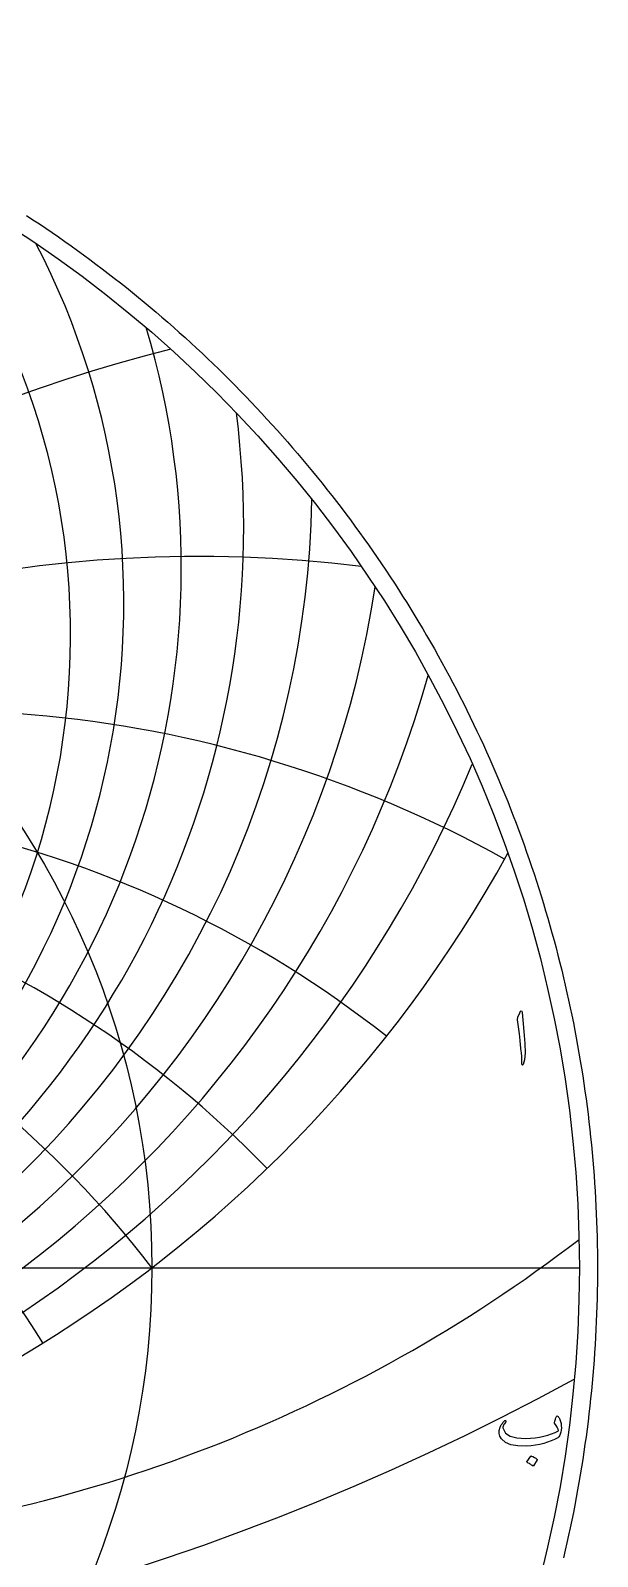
# Model space of a CAD drawing. Header units: millimetres. Extents: x -75 to 75, y -75 to 77.
# Drawn here: x 41.3 to 75.3, y -17.3 to 74.2 of the extents above; entities that cross this region are included whole.
import ezdxf

# ---------------------------------------------------------------- set-up
doc = ezdxf.new("R2010")
doc.units = ezdxf.units.MM
for name, color, linetype in [('CUT_OUTER', 1, 'Continuous'), ('ENGRAVE', 7, 'Continuous'), ('ENGRAVE_FINE', 8, 'Continuous'), ('TEXT', 5, 'Continuous')]:
    doc.layers.add(name, color=color, linetype=linetype)

msp = doc.modelspace()

# ---------------------------------------------------------------- linework, layer by layer
at = {"layer": 'CUT_OUTER'}
msp.add_lwpolyline([(41.0834, 63.1498), (41.4701, 62.8965), (41.8553, 62.6408), (42.2388, 62.3828), (42.6208, 62.1225), (43.0012, 61.8598), (43.3799, 61.5948), (43.7571, 61.3275), (44.1325, 61.0578), (44.5064, 60.7859), (44.8785, 60.5116), (45.2489, 60.2351), (45.6177, 59.9564), (45.9847, 59.6753), (46.35, 59.392), (46.7136, 59.1065), (47.0754, 58.8188), (47.4354, 58.5288), (47.7936, 58.2367), (48.15, 57.9423), (48.5047, 57.6458), (48.8575, 57.3471), (49.2084, 57.0462), (49.5575, 56.7432), (49.9047, 56.4381), (50.2501, 56.1308), (50.5936, 55.8214), (50.9351, 55.5099), (51.2748, 55.1963), (51.6125, 54.8807), (51.9483, 54.563), (52.2821, 54.2432), (52.6139, 53.9214), (52.9438, 53.5975), (53.2717, 53.2717), (53.5975, 52.9438), (53.9214, 52.6139), (54.2432, 52.2821), (54.563, 51.9483), (54.8807, 51.6125), (55.1963, 51.2748), (55.5099, 50.9351), (55.8214, 50.5936), (56.1308, 50.2501), (56.4381, 49.9047), (56.7432, 49.5575), (57.0462, 49.2084), (57.3471, 48.8575), (57.6458, 48.5047), (57.9423, 48.15), (58.2367, 47.7936), (58.5288, 47.4354), (58.8188, 47.0754), (59.1065, 46.7136), (59.392, 46.35), (59.6753, 45.9847), (59.9564, 45.6177), (60.2351, 45.2489), (60.5116, 44.8785), (60.7859, 44.5064), (61.0578, 44.1325), (61.3275, 43.7571), (61.5948, 43.3799), (61.8598, 43.0012), (62.1225, 42.6208), (62.3828, 42.2388), (62.6408, 41.8553), (62.8965, 41.4701), (63.1498, 41.0834), (63.4006, 40.6952), (63.6492, 40.3054), (63.8953, 39.9141), (64.139, 39.5213), (64.3803, 39.127), (64.6191, 38.7312), (64.8556, 38.334), (65.0896, 37.9353), (65.3211, 37.5352), (65.5502, 37.1337), (65.7768, 36.7308), (66.0009, 36.3265), (66.2226, 35.9209), (66.4417, 35.5139), (66.6584, 35.1055), (66.8725, 34.6958), (67.0842, 34.2849), (67.2933, 33.8726), (67.4999, 33.4591), (67.7039, 33.0443), (67.9054, 32.6282), (68.1043, 32.2109), (68.3007, 31.7924), (68.4944, 31.3728), (68.6857, 30.9519), (68.8743, 30.5299), (69.0603, 30.1067), (69.2437, 29.6824), (69.4246, 29.2569), (69.6028, 28.8304), (69.7784, 28.4028), (69.9513, 27.9741), (70.1217, 27.5444), (70.2893, 27.1136), (70.4544, 26.6818), (70.6168, 26.249), (70.7765, 25.8152), (70.9336, 25.3804), (71.088, 24.9447), (71.2397, 24.5081), (71.3887, 24.0705), (71.5351, 23.632), (71.6787, 23.1926), (71.8197, 22.7524), (71.9579, 22.3113), (72.0935, 21.8693), (72.2263, 21.4266), (72.3564, 20.983), (72.4838, 20.5386), (72.6085, 20.0935), (72.7304, 19.6476), (72.8496, 19.2009), (72.966, 18.7536), (73.0797, 18.3055), (73.1907, 17.8568), (73.2989, 17.4073), (73.4043, 16.9573), (73.507, 16.5065), (73.6069, 16.0552), (73.704, 15.6033), (73.7983, 15.1507), (73.8899, 14.6976), (73.9787, 14.244), (74.0647, 13.7898), (74.1479, 13.3351), (74.2284, 12.8798), (74.306, 12.4241), (74.3808, 11.968), (74.4529, 11.5114), (74.5221, 11.0543), (74.5885, 10.5968), (74.6521, 10.139), (74.7129, 9.6807), (74.7709, 9.2221), (74.8261, 8.7632), (74.8785, 8.3039), (74.928, 7.8443), (74.9747, 7.3844), (75.0186, 6.9242), (75.0597, 6.4638), (75.0979, 6.0031), (75.1334, 5.5422), (75.166, 5.0811), (75.1957, 4.6198), (75.2227, 4.1583), (75.2468, 3.6966), (75.268, 3.2349), (75.2865, 2.773), (75.302, 2.311), (75.3148, 1.8489), (75.3247, 1.3867), (75.3318, 0.9245), (75.3361, 0.4623), (75.3375, 0), (75.3361, -0.4623), (75.3318, -0.9245), (75.3247, -1.3867), (75.3148, -1.8489), (75.302, -2.311), (75.2865, -2.773), (75.268, -3.2349), (75.2468, -3.6966), (75.2227, -4.1583), (75.1957, -4.6198), (75.166, -5.0811), (75.1334, -5.5422), (75.0979, -6.0031), (75.0597, -6.4638), (75.0186, -6.9242), (74.9747, -7.3844), (74.928, -7.8443), (74.8785, -8.3039), (74.8261, -8.7632), (74.7709, -9.2221), (74.7129, -9.6807), (74.6521, -10.139), (74.5885, -10.5968), (74.5221, -11.0543), (74.4529, -11.5114), (74.3808, -11.968), (74.306, -12.4241), (74.2284, -12.8798), (74.1479, -13.3351), (74.0647, -13.7898), (73.9787, -14.244), (73.8899, -14.6976), (73.7983, -15.1507), (73.704, -15.6033), (73.6069, -16.0552), (73.507, -16.5065), (73.4043, -16.9573), (73.2989, -17.4073)], dxfattribs=at)
at = {"layer": 'ENGRAVE'}
msp.add_lwpolyline([(-74.25, 0), (74.25, 0)], dxfattribs=at)
for radius in [74.25, 48.6033]:
    msp.add_circle((0, 0), radius, dxfattribs=at)
for centre, radius, start, end in [((0, 44.4449), 54.1127, 172.720028, 7.279972), ((0, 63.341), 79.8396, 208.805227, 331.194773), ((0, -37.2946), 61.2631, 37.5, 142.5), ((0, -37.2946), 61.2631, 37.5, 142.5), ((19.5553, 72.9814), 89.8386, 274.869991, 307.487962)]:
    msp.add_arc(centre, radius, start, end, dxfattribs=at)
at = {"layer": 'ENGRAVE_FINE'}
for centre, radius, start, end in [((0, 37.9711), 43.7237, 139.431236, 40.568764), ((0, 39.8701), 46.9173, 152.59118, 27.40882), ((0, 42.014), 50.3656, 163.36999, 16.63001), ((73.0105, -37.2946), 95.3084, 104.133389, 165.913457), ((73.0105, -37.2946), 95.3084, 104.133389, 165.913457), ((0, 47.2154), 58.2132, 181.094584, 358.905416), ((51.4058, -37.2946), 79.9733, 82.983626, 162.010544), ((51.4058, -37.2946), 79.9733, 82.983626, 162.010544), ((0, 50.3918), 62.7354, 188.75154, 351.24846), ((0, 54.0588), 67.7663, 195.853927, 344.146073), ((35.3703, -37.2946), 70.7405, 60.906971, 157.822974), ((35.3703, -37.2946), 70.7405, 60.906971, 157.822974), ((0, 58.3266), 73.4183, 202.512262, 337.487738), ((22.2979, -37.2946), 65.1948, 51.727373, 153.259124), ((22.2979, -37.2946), 65.1948, 51.727373, 153.259124), ((-10.8023, -37.2946), 62.2082, 31.797716, 135.948822), ((-10.8023, -37.2946), 62.2082, 31.797716, 135.948822), ((10.8023, -37.2946), 62.2082, 44.051178, 148.202284), ((10.8023, -37.2946), 62.2082, 44.051178, 148.202284), ((0, 128.6415), 154.2129, 241.345817, 298.654183)]:
    msp.add_arc(centre, radius, start, end, dxfattribs=at)
at = {"layer": 'TEXT'}
for points in [[(70.6831, 15.3075), (70.7279, 15.3941), (70.7639, 15.4246), (70.7912, 15.3988), (70.8096, 15.3168), (70.9173, 14.1693), (70.9814, 13.465), (70.9958, 12.9023), (70.9604, 12.4813), (70.8752, 12.2021), (70.8597, 12.1792), (70.8459, 12.1669), (70.8339, 12.1652), (70.8237, 12.174), (70.8155, 12.1877), (70.8096, 12.2056), (70.8061, 12.2275), (70.8049, 12.2536), (70.8049, 12.4565), (70.7955, 12.6716), (70.7768, 12.8991), (70.7487, 13.1388), (70.7426, 13.2015), (70.7241, 13.3707), (70.6934, 13.6465), (70.6503, 14.0288), (70.5473, 14.8766), (70.545, 14.9216), (70.5473, 14.9632), (70.5543, 15.0013), (70.566, 15.0358)], [(72.9731, -8.923), (73.0045, -8.9625), (73.0334, -9.0061), (73.0596, -9.0538), (73.0831, -9.1056), (73.1041, -9.1612), (73.1224, -9.2204), (73.138, -9.283), (73.1511, -9.3492), (73.168, -9.4821), (73.1721, -9.6138), (73.1634, -9.7444), (73.1417, -9.8738), (73.1089, -9.9891), (73.0667, -10.0822), (73.0152, -10.1531), (72.9543, -10.2016), (72.7611, -10.3038), (72.5562, -10.3949), (72.3396, -10.4748), (72.1112, -10.5436), (71.8712, -10.6007), (71.6194, -10.6454), (71.356, -10.6779), (71.0808, -10.6981), (70.565, -10.6929), (70.1417, -10.6209), (69.8109, -10.4821), (69.5726, -10.2766), (69.4748, -10.1159), (69.4297, -9.9429), (69.4373, -9.7576), (69.4976, -9.56), (69.518, -9.5174), (69.5415, -9.4739), (69.5683, -9.4295), (69.5983, -9.3843), (69.6316, -9.3382), (69.668, -9.2912), (69.7077, -9.2434), (69.7506, -9.1946), (69.7649, -9.1809), (69.7798, -9.1724), (69.7954, -9.1691), (69.8115, -9.1712), (69.8223, -9.1753), (69.8314, -9.1829), (69.8387, -9.194), (69.8442, -9.2087), (69.8469, -9.2224), (69.8454, -9.2356), (69.8399, -9.2482), (69.8302, -9.2602), (69.7901, -9.3079), (69.7541, -9.3574), (69.7222, -9.4086), (69.6944, -9.4616), (69.6753, -9.5122), (69.6651, -9.5611), (69.6636, -9.6083), (69.6709, -9.6536), (69.8173, -9.9186), (70.0925, -10.1045), (70.4965, -10.2113), (71.0293, -10.2391), (71.3222, -10.2278), (71.6013, -10.2034), (71.8667, -10.1658), (72.1183, -10.115), (72.3564, -10.051), (72.5814, -9.9739), (72.7932, -9.8836), (72.9918, -9.7801), (72.9725, -9.6835), (72.9286, -9.5764), (72.8601, -9.4587), (72.767, -9.3304), (72.7641, -9.3182), (72.7646, -9.2953), (72.7687, -9.2619), (72.7763, -9.218), (72.7784, -9.2136), (72.7799, -9.2098), (72.7807, -9.2066), (72.781, -9.204), (72.7963, -9.1443), (72.8185, -9.0775), (72.8478, -9.0037), (72.8841, -8.923), (72.9002, -8.8984), (72.9204, -8.8902), (72.9447, -8.8984), (72.9731, -8.923)], [(71.3384, -11.307), (71.3443, -11.3012), (71.3525, -11.2977), (71.363, -11.2965), (71.3759, -11.2977), (71.4669, -11.3346), (71.5527, -11.3796), (71.6332, -11.4329), (71.7084, -11.4944), (71.7157, -11.5038), (71.719, -11.5131), (71.7181, -11.5225), (71.7131, -11.5319), (71.493, -11.8878), (71.4848, -11.8963), (71.4742, -11.8984), (71.4614, -11.894), (71.4461, -11.8832), (71.433, -11.8738), (71.4122, -11.8597), (71.3838, -11.841), (71.3478, -11.8176), (71.3036, -11.7895), (71.2506, -11.7567), (71.1888, -11.7192), (71.1183, -11.6771), (71.1089, -11.67), (71.1042, -11.663), (71.1042, -11.656), (71.1089, -11.649)]]:
    msp.add_lwpolyline(points, close=True, dxfattribs=at)

doc.saveas('drawing.dxf')
